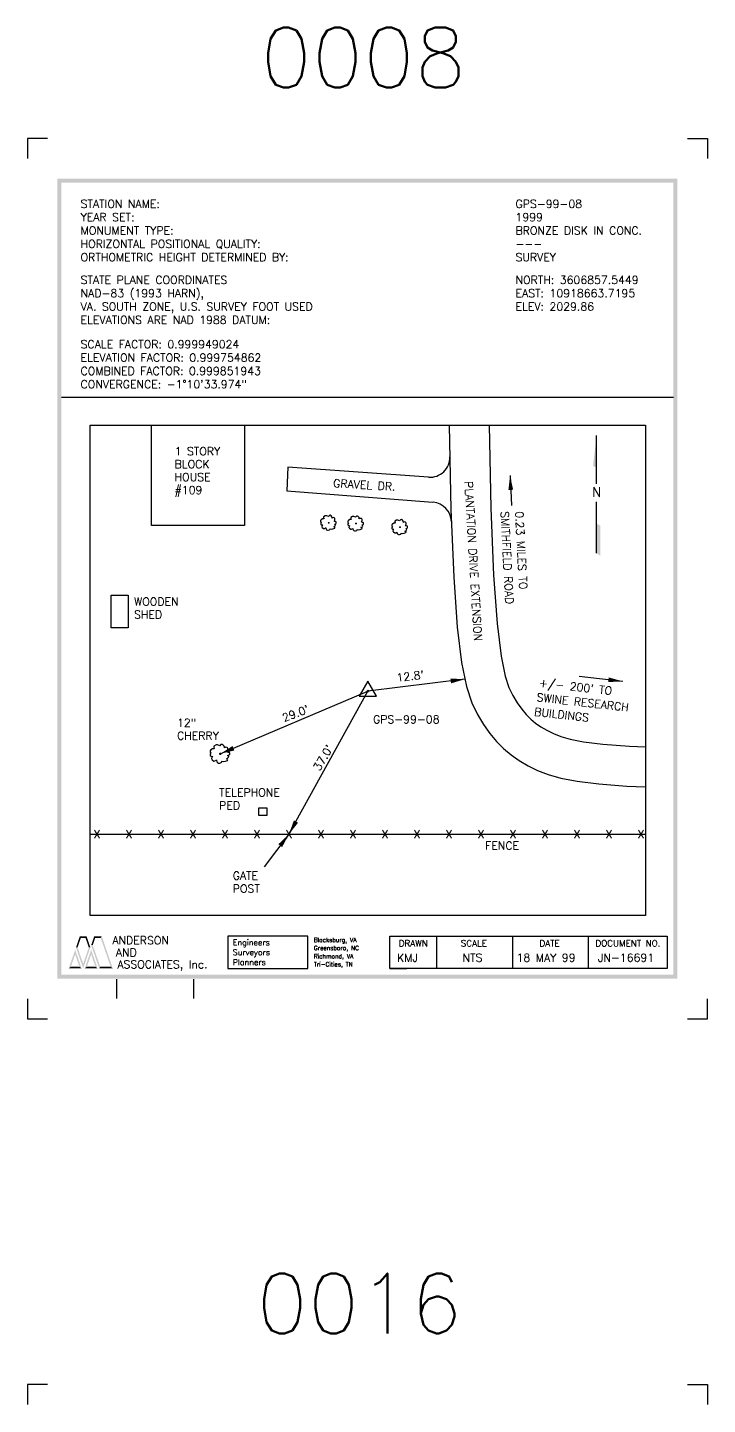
# Model space of a CAD drawing. Extents: x 8 to 108, y -27 to 17.
# Drawn here: x 99.91 to 108.41, y -0.6 to 16.6 of the extents above; entities that cross this region are included whole.
import ezdxf
from ezdxf.enums import TextEntityAlignment as Align

# ---------------------------------------------------------------- set-up
doc = ezdxf.new("R2010")
doc.units = 0
doc.header["$LTSCALE"] = 0.5
doc.header["$MEASUREMENT"] = 0
doc.linetypes.add('CENTER2', pattern=[1.125, 0.75, -0.125, 0.125, -0.125])
doc.layers.get('0').update_dxf_attribs({"linetype": 'CONTINUOUS'})
for name, color, linetype in [('BLDG', 2, 'CONTINUOUS'), ('DWGINFO', 7, 'CONTINUOUS'), ('FENCE', 4, 'CONTINUOUS'), ('MISC', 7, 'CONTINUOUS'), ('MON', 6, 'CONTINUOUS'), ('N-ARROW', 7, 'CONTINUOUS'), ('ROAD', 1, 'CONTINUOUS'), ('SHT1', 1, 'CONTINUOUS'), ('SHT7', 7, 'CONTINUOUS'), ('SHTTRIM', 7, 'CONTINUOUS'), ('TXT1', 1, 'CONTINUOUS'), ('TXT2', 2, 'CONTINUOUS'), ('TXT7', 7, 'CONTINUOUS'), ('UTIL', 7, 'CONTINUOUS')]:
    doc.layers.add(name, color=color, linetype=linetype)
doc.styles.add('SHT', font='romans.shx')
doc.styles.get("Standard").update_dxf_attribs({"font": 'ROMANS'})
doc.dimstyles.get("Standard").update_dxf_attribs({"dimtxt": 0.18, "dimasz": 0.18, "dimexe": 0.18, "dimexo": 0.0625, "dimgap": 0.09, "dimtad": 0, "dimtih": 1, "dimtoh": 1, "dimdec": 4, "dimzin": 0, "dimtxsty": 'STANDARD', "dimcen": 0.09, "dimazin": 3, "dimtfac": 1, "dimtdec": 4, "dimtofl": 0, "dimtmove": 0, "dimatfit": 3, "dimtolj": 1, "dimtzin": 0})

# ---------------------------------------------------------------- blocks, each defined once
blk = doc.blocks.new('DWGINFO')
for p, q in [((2.602, 1.704), (2.602, 2.004)), ((3.802, 1.704), (3.802, 2.004))]:
    blk.add_line(p, q)
at = {"flags": 2}
blk.add_attdef('DWGNAME', text='', height=0.1, dxfattribs=at).set_placement((2.502, 1.804), align=Align.RIGHT)
blk.add_attdef('DWGEDITDATE', text='', height=0.1, dxfattribs=at).set_placement((3.202, 1.804), align=Align.CENTER)
blk.add_attdef('DWGBY', (3.902, 1.804), '', height=0.1, dxfattribs=at)
blk = doc.blocks.new('NEWLOGOSOLID', base_point=(1, 1))
for points in [[(1.225, 1.653447), (1.275, 1.653447), (1.344328, 2), (1.377972, 1.9525)], [(1.344328, 2), (1.377972, 1.9525), (1.555672, 2), (1.522028, 1.9525)], [(1.555672, 2), (1.522028, 1.9525), (1.675, 1.653447), (1.625, 1.653447)], [(1.7, 1.726053), (1.75, 1.726053), (1.794328, 2), (1.827972, 1.9525)], [(1.95, 1), (1.983644, 1.0475), (1.7, 1.726053), (1.75, 1.726053)], [(1.794328, 2), (1.827972, 1.9525), (2.030672, 2), (1.997028, 1.9525)], [(2.030672, 2), (1.997028, 1.9525), (2.375, 1), (2.308644, 1.0475)], [(1, 1), (1.066356, 1.0475), (1.2, 1.580842), (1.2, 1.435632)], [(1.2, 1.580842), (1.2, 1.435632), (1.4, 1), (1.333644, 1.0475)], [(1.45, 1), (1.45, 1.145211), (1.225, 1.653447), (1.275, 1.653447)], [(1.675, 1.653447), (1.625, 1.653447), (1.45, 1), (1.45, 1.145211)], [(1.5, 1), (1.566356, 1.0475), (1.7, 1.580842), (1.7, 1.435632)], [(1.7, 1.580842), (1.7, 1.435632), (1.9, 1), (1.833644, 1.0475)], [(1.4, 1), (1.333644, 1.0475), (1, 1), (1.066356, 1.0475)], [(1.9, 1), (1.833644, 1.0475), (1.5, 1), (1.566356, 1.0475)], [(2.375, 1), (2.308644, 1.0475), (1.95, 1), (1.983644, 1.0475)]]:
    blk.add_solid(points)
blk = doc.blocks.new('N-ARROW')
for p, q in [((0, 0.14), (0, 0.94)), ((0, -1.02), (0, -0.16))]:
    blk.add_line(p, q)
for points in [[(0, 0.4), (-0.06, 0.44), (0, 0.94)], [(0, -1.02), (0.06, -1.06), (0, -0.52), (0.06, -0.56)]]:
    blk.add_solid(points)
blk.add_text('N', height=0.16).set_placement((0, 0), align=Align.MIDDLE)
blk = doc.blocks.new('SP-HORIZ')
blk.add_lwpolyline([(0, 0.0625), (-0.0541, -0.0312), (0.0541, -0.0312)], close=True)
at = {"const_width": 0.005}
blk.add_lwpolyline([(-0.0025, 0, 1), (0.0025, 0, 1)], format="xyb", close=True, dxfattribs=at)
blk.add_circle((0, 0), 0.005)

msp = doc.modelspace()

# ---------------------------------------------------------------- linework, layer by layer
at = {"color": 4}
for points in [[(103.675, 10.494), (103.653, 10.505), (103.636, 10.505), (103.614, 10.492), (103.614, 10.481), (103.618, 10.471), (103.616, 10.465), (103.601, 10.465), (103.585, 10.455), (103.577, 10.447), (103.577, 10.434), (103.585, 10.423), (103.585, 10.423), (103.579, 10.412), (103.579, 10.399), (103.586, 10.391), (103.596, 10.389), (103.603, 10.389), (103.596, 10.383), (103.592, 10.367), (103.597, 10.357), (103.614, 10.344), (103.625, 10.346), (103.64, 10.352), (103.642, 10.354), (103.646, 10.336), (103.651, 10.328), (103.662, 10.323), (103.673, 10.323), (103.688, 10.328), (103.696, 10.336), (103.694, 10.341), (103.696, 10.341), (103.712, 10.338), (103.732, 10.341), (103.753, 10.349), (103.755, 10.357), (103.751, 10.362), (103.742, 10.365), (103.744, 10.365), (103.755, 10.375), (103.76, 10.383), (103.764, 10.389), (103.762, 10.394), (103.757, 10.397), (103.751, 10.399), (103.768, 10.404), (103.773, 10.41), (103.773, 10.423), (103.771, 10.428), (103.762, 10.431), (103.751, 10.434), (103.749, 10.436), (103.757, 10.452), (103.755, 10.465), (103.753, 10.476), (103.747, 10.478), (103.736, 10.481), (103.727, 10.478), (103.721, 10.476), (103.721, 10.476), (103.721, 10.481), (103.718, 10.492), (103.708, 10.502), (103.697, 10.51), (103.684, 10.508), (103.683, 10.505)], [(104.015, 10.485), (103.993, 10.496), (103.976, 10.496), (103.954, 10.483), (103.954, 10.472), (103.958, 10.462), (103.956, 10.456), (103.941, 10.456), (103.924, 10.446), (103.917, 10.438), (103.917, 10.425), (103.924, 10.414), (103.924, 10.414), (103.919, 10.403), (103.919, 10.39), (103.926, 10.382), (103.936, 10.38), (103.943, 10.38), (103.936, 10.374), (103.932, 10.358), (103.937, 10.348), (103.954, 10.335), (103.965, 10.337), (103.98, 10.343), (103.982, 10.345), (103.986, 10.327), (103.991, 10.319), (104.002, 10.314), (104.013, 10.314), (104.028, 10.319), (104.035, 10.327), (104.034, 10.332), (104.035, 10.332), (104.052, 10.329), (104.072, 10.332), (104.093, 10.34), (104.095, 10.348), (104.091, 10.353), (104.082, 10.356), (104.084, 10.356), (104.095, 10.366), (104.1, 10.374), (104.104, 10.38), (104.102, 10.385), (104.096, 10.388), (104.091, 10.39), (104.108, 10.395), (104.113, 10.401), (104.113, 10.414), (104.111, 10.419), (104.102, 10.422), (104.091, 10.425), (104.089, 10.427), (104.096, 10.443), (104.095, 10.456), (104.093, 10.467), (104.087, 10.469), (104.076, 10.472), (104.067, 10.469), (104.061, 10.467), (104.061, 10.467), (104.061, 10.472), (104.058, 10.483), (104.048, 10.493), (104.037, 10.501), (104.024, 10.499), (104.023, 10.496)], [(104.566, 10.44), (104.543, 10.451), (104.527, 10.451), (104.505, 10.438), (104.505, 10.427), (104.508, 10.416), (104.506, 10.411), (104.492, 10.411), (104.475, 10.401), (104.468, 10.393), (104.468, 10.379), (104.475, 10.369), (104.475, 10.369), (104.469, 10.358), (104.469, 10.345), (104.477, 10.337), (104.486, 10.335), (104.494, 10.335), (104.486, 10.329), (104.482, 10.313), (104.488, 10.303), (104.505, 10.29), (104.516, 10.292), (104.531, 10.298), (104.532, 10.3), (104.536, 10.282), (104.542, 10.274), (104.553, 10.268), (104.564, 10.268), (104.579, 10.274), (104.586, 10.282), (104.584, 10.287), (104.586, 10.287), (104.603, 10.284), (104.623, 10.287), (104.643, 10.295), (104.645, 10.303), (104.641, 10.308), (104.632, 10.311), (104.634, 10.311), (104.645, 10.321), (104.651, 10.329), (104.654, 10.335), (104.653, 10.34), (104.647, 10.342), (104.641, 10.345), (104.658, 10.35), (104.664, 10.356), (104.664, 10.369), (104.662, 10.374), (104.653, 10.377), (104.641, 10.379), (104.64, 10.382), (104.647, 10.398), (104.645, 10.411), (104.643, 10.422), (104.638, 10.424), (104.627, 10.427), (104.617, 10.424), (104.612, 10.422), (104.612, 10.422), (104.612, 10.427), (104.608, 10.438), (104.599, 10.448), (104.588, 10.456), (104.575, 10.453), (104.573, 10.451)], [(102.318, 7.628), (102.29, 7.641), (102.27, 7.641), (102.242, 7.624), (102.242, 7.611), (102.246, 7.598), (102.244, 7.591), (102.226, 7.591), (102.205, 7.578), (102.196, 7.568), (102.196, 7.552), (102.205, 7.538), (102.205, 7.538), (102.198, 7.525), (102.198, 7.509), (102.207, 7.499), (102.219, 7.495), (102.228, 7.495), (102.219, 7.489), (102.214, 7.469), (102.221, 7.456), (102.242, 7.439), (102.256, 7.443), (102.274, 7.449), (102.276, 7.453), (102.281, 7.429), (102.288, 7.419), (102.302, 7.413), (102.316, 7.413), (102.334, 7.419), (102.343, 7.429), (102.341, 7.436), (102.343, 7.436), (102.364, 7.433), (102.39, 7.436), (102.415, 7.446), (102.417, 7.456), (102.413, 7.462), (102.401, 7.466), (102.404, 7.466), (102.417, 7.479), (102.424, 7.489), (102.429, 7.495), (102.427, 7.502), (102.42, 7.505), (102.413, 7.509), (102.434, 7.515), (102.441, 7.522), (102.441, 7.538), (102.438, 7.545), (102.427, 7.548), (102.413, 7.552), (102.411, 7.555), (102.42, 7.575), (102.417, 7.591), (102.415, 7.604), (102.408, 7.608), (102.394, 7.611), (102.383, 7.608), (102.376, 7.604), (102.376, 7.604), (102.376, 7.611), (102.371, 7.624), (102.36, 7.638), (102.346, 7.647), (102.33, 7.644), (102.327, 7.641)]]:
    msp.add_lwpolyline(points, close=True, dxfattribs=at)
for points, const_width in [([(103.673, 10.416, 1), (103.685, 10.416, 1)], 0.012), ([(104.013, 10.407, 1), (104.025, 10.407, 1)], 0.012), ([(104.563, 10.362, 1), (104.575, 10.362, 1)], 0.012), ([(102.315, 7.529, 1), (102.33, 7.529, 1)], 0.015)]:
    msp.add_lwpolyline(points, format="xyb", close=True, dxfattribs=dict(at, const_width=const_width))
at = {"layer": 'BLDG', "linetype": 'CONTINUOUS'}
msp.add_lwpolyline([(102.625, 11.638), (102.625, 10.383), (101.462, 10.383), (101.462, 11.638)], dxfattribs=at)
msp.add_lwpolyline([(100.96, 9.512), (101.171, 9.512), (101.171, 9.105), (100.96, 9.105)], close=True, dxfattribs=at)
at = {"layer": 'FENCE', "linetype": 'CONTINUOUS'}
msp.add_line((100.698, 6.525), (107.639, 6.525), dxfattribs=at)
at = {"layer": 'MISC', "linetype": 'CONTINUOUS'}
for p, q in [((103.169, 11.113), (103.154, 10.816)), ((104.926, 10.986), (103.169, 11.113)), ((103.154, 10.816), (104.982, 10.672))]:
    msp.add_line(p, q, dxfattribs=at)
for centre, start, end in [((104.944, 11.236), 265.8681, 1.1126), ((104.963, 10.423), 2.3014, 85.5104)]:
    msp.add_arc(centre, 0.25, start, end, dxfattribs=at)
at = {"layer": 'MON', "linetype": 'CONTINUOUS'}
msp.add_lwpolyline([(105.382, 8.462), (104.169, 8.313)], dxfattribs=at)
msp.add_solid([(105.2, 8.47), (105.382, 8.462), (105.207, 8.41)], dxfattribs=at)
at = {"layer": 'ROAD', "linetype": 'CONTINUOUS'}
msp.add_lwpolyline([(100.698, 11.638), (107.639, 11.638), (107.639, 5.51), (100.698, 5.51)], close=True, dxfattribs=at)
for points in [[(105.186, 11.638), (105.206, 10.584), (105.241, 9.735), (105.285, 9.111), (105.34, 8.67), (105.401, 8.369), (105.469, 8.167), (105.54, 8.021), (105.615, 7.895), (105.694, 7.783), (105.776, 7.683), (105.865, 7.594), (105.959, 7.515), (106.061, 7.444), (106.171, 7.38), (106.289, 7.323), (106.421, 7.272), (106.581, 7.227), (106.786, 7.187), (107.056, 7.154), (107.407, 7.127), (107.639, 7.117)], [(105.686, 11.638), (105.706, 10.599), (105.74, 9.763), (105.783, 9.159), (105.833, 8.75), (105.885, 8.499), (105.932, 8.357), (105.98, 8.26), (106.035, 8.167), (106.092, 8.087), (106.148, 8.019), (106.204, 7.962), (106.264, 7.912), (106.329, 7.866), (106.404, 7.823), (106.488, 7.783), (106.581, 7.746), (106.697, 7.713), (106.864, 7.681), (107.105, 7.652), (107.437, 7.627), (107.639, 7.618)]]:
    msp.add_lwpolyline(points, dxfattribs=at)
at = {"layer": 'SHT1'}
for p, q in [((105.029, 4.849), (105.029, 5.249)), ((105.979, 4.849), (105.979, 5.249)), ((106.926, 4.849), (106.926, 5.249))]:
    msp.add_line(p, q, dxfattribs=at)
for points in [[(102.419, 4.849), (103.418, 4.849), (103.418, 5.249), (102.419, 5.249), (102.419, 4.849)], [(104.442, 5.249), (104.442, 5.249), (104.613, 5.249)], [(104.442, 4.849), (104.655, 4.849)]]:
    msp.add_lwpolyline(points, dxfattribs=at)
msp.add_lwpolyline([(104.442, 5.249), (107.911, 5.249), (107.911, 4.849), (104.442, 4.849)], close=True, dxfattribs=at)
for points in [[(100.288, 14.718), (108.038, 14.718), (100.288, 14.668), (108.038, 14.668)], [(100.288, 14.668), (100.338, 14.668), (100.288, 4.768), (100.338, 4.768)], [(107.988, 14.668), (108.038, 14.668), (107.988, 4.768), (108.038, 4.768)], [(100.288, 4.768), (108.038, 4.768), (100.288, 4.718), (108.038, 4.718)]]:
    msp.add_solid(points, dxfattribs=at)
at = {"layer": 'SHTTRIM'}
for p, q in [((100.163, 15.218), (99.913, 15.218)), ((99.913, 15.218), (99.913, 14.968)), ((108.163, 15.218), (108.413, 15.218)), ((108.413, 15.218), (108.413, 14.968)), ((99.913, -0.351), (99.913, -0.601)), ((100.163, -0.351), (99.913, -0.351)), ((108.163, -0.351), (108.413, -0.351)), ((108.413, -0.351), (108.413, -0.601))]:
    msp.add_line(p, q, dxfattribs=at)
for points in [[(99.913, 4.468), (99.913, 4.218), (100.163, 4.218)], [(108.163, 4.218), (108.413, 4.218), (108.413, 4.468)]]:
    msp.add_lwpolyline(points, dxfattribs=at)
at = {"layer": 'TXT1'}
msp.add_line((100.338, 11.986), (107.988, 11.986), dxfattribs=at)
at = {"layer": 'UTIL', "linetype": 'CONTINUOUS'}
msp.add_lwpolyline([(102.803, 6.854), (102.906, 6.854), (102.906, 6.76), (102.803, 6.76)], close=True, dxfattribs=at)

# ---------------------------------------------------------------- block references
at = {"layer": 'DWGINFO', "xscale": 0.8, "yscale": 0.8, "zscale": 0.8}
msp.add_blockref('DWGINFO', (98.95, 3.109), dxfattribs=at)
at = {"layer": 'MON', "linetype": 'CONTINUOUS', "xscale": 2, "yscale": 2, "zscale": 2}
msp.add_blockref('SP-HORIZ', (104.169, 8.313), dxfattribs=at)
at = {"layer": 'N-ARROW', "linetype": 'CENTER2', "xscale": 0.75, "yscale": 0.75, "zscale": 0.75}
msp.add_blockref('N-ARROW', (107.028, 10.8), dxfattribs=at)
at = {"layer": 'SHT1', "xscale": 0.4, "yscale": 0.4, "zscale": 0.4}
msp.add_blockref('NEWLOGOSOLID', (100.429, 4.849), dxfattribs=at)

# ---------------------------------------------------------------- texts
at = {"layer": 'FENCE', "linetype": 'CONTINUOUS'}
for p in [(100.782, 6.525), (101.182, 6.525), (101.582, 6.525), (101.982, 6.525), (102.382, 6.525), (102.782, 6.525), (103.182, 6.525), (103.582, 6.525), (103.982, 6.525), (104.382, 6.525), (104.782, 6.525), (105.182, 6.525), (105.582, 6.525), (105.982, 6.525), (106.382, 6.525), (106.782, 6.525), (107.182, 6.525), (107.582, 6.525)]:
    msp.add_text('X', height=0.1, dxfattribs=at).set_placement(p, align=Align.MIDDLE)
at = {"layer": 'MON', "linetype": 'CONTINUOUS'}
for s, rotation, p in [("12.8'", 6.7053, (104.533, 8.43)), ("29.0'", 20.7327, (103.121, 7.927)), ("37.0'", 59.3727, (103.565, 7.307))]:
    msp.add_text(s, height=0.1, rotation=rotation, dxfattribs=at).set_placement(p)
at = {"layer": 'MON'}
msp.add_text('GPS-99-08', height=0.1, dxfattribs=at).set_placement((104.232, 7.91))
at = {"layer": 'SHT1', "style": 'SHT'}
for s, p in [('ANDERSON', (100.974, 5.149)), (' AND', (100.949, 4.998)), ('  ASSOCIATES, Inc.', (100.899, 4.849))]:
    msp.add_text(s, height=0.1, dxfattribs=at).set_placement(p)
at = {"layer": 'SHT7', "style": 'SHT'}
for s, p in [('Engineers', (102.479, 5.137)), ('Surveyors', (102.479, 5.013)), ('Planners', (102.479, 4.889))]:
    msp.add_text(s, height=0.072, dxfattribs=at).set_placement(p)
at = {"layer": 'SHT7', "color": 7, "style": 'SHT'}
for s, p in [('Blacksburg, VA', (103.493, 5.177)), ('Greensboro, NC', (103.493, 5.076)), ('Richmond, VA', (103.493, 4.974)), ('Tri-Cities, TN', (103.493, 4.873))]:
    msp.add_text(s, height=0.05369, dxfattribs=at).set_placement(p)
at = {"layer": 'SHT7', "style": 'SHT'}
for s, p in [('DRAWN', (104.736, 5.122)), ('SCALE', (105.493, 5.122)), ('DATE', (106.44, 5.122)), ('DOCUMENT NO.', (107.419, 5.122))]:
    msp.add_text(s, height=0.08, dxfattribs=at).set_placement(p, align=Align.CENTER)
at = {"layer": 'TXT1'}
for s, p in [('YEAR SET:', (100.577, 14.185)), ('STATION NAME:', (100.577, 14.351)), ('GPS-99-08', (106.014, 14.351)), ('1999', (106.014, 14.185)), ('MONUMENT TYPE:', (100.577, 14.018)), ('BRONZE DISK IN CONC.', (106.014, 14.018)), ('HORIZONTAL POSITIONAL QUALITY:', (100.577, 13.851)), ('ORTHOMETRIC HEIGHT DETERMINED BY:', (100.577, 13.685)), ('SURVEY', (106.014, 13.685)), ('---', (106.014, 13.851)), ('STATE PLANE COORDINATES', (100.577, 13.401)), ('NORTH: 3606857.5449', (106.014, 13.401)), ('NAD-83 (1993 HARN), ', (100.577, 13.235)), ('EAST: 10918663.7195', (106.014, 13.235)), ('VA. SOUTH ZONE, U.S. SURVEY FOOT USED', (100.577, 13.068)), ('ELEV: 2029.86', (106.014, 13.068)), ('ELEVATIONS ARE NAD 1988 DATUM:', (100.577, 12.901)), ('SCALE FACTOR: 0.999949024', (100.577, 12.597)), ('ELEVATION FACTOR: 0.999754862', (100.577, 12.43)), ('COMBINED FACTOR: 0.999851943', (100.577, 12.263)), ('CONVERGENCE: -1%%d10\'33.974"', (100.577, 12.097)), ('KMJ', (104.533, 4.932)), ('NTS', (105.352, 4.932)), ('18 MAY 99', (106.027, 4.932)), ('JN-16691', (107.044, 4.932))]:
    msp.add_text(s, height=0.1, dxfattribs=at).set_placement(p)
at = {"layer": 'TXT1', "linetype": 'CONTINUOUS'}
for s, rotation, p in [('SMITHFIELD ROAD', 273.0571, (105.828, 10.557)), ('0.23 MILES TO ', 273.0571, (106.01, 10.557)), ("+/- 200' TO", 353.5329, (106.304, 8.369)), ('SWINE RESEARCH', 353.5329, (106.274, 8.189)), ('BUILDINGS', 353.5329, (106.244, 8.008))]:
    msp.add_text(s, height=0.1, rotation=rotation, dxfattribs=at).set_placement(p)
at = {"layer": 'TXT2'}
for s, p in [('0008', (102.824, 15.855)), ('0016', (102.774, 0.286))]:
    msp.add_text(s, height=0.75, dxfattribs=at).set_placement(p)
at = {"layer": 'TXT2', "linetype": 'CONTINUOUS'}
for s, p in [('1 STORY', (101.752, 11.26)), ('BLOCK', (101.752, 11.099)), ('HOUSE', (101.752, 10.937)), ('#109', (101.752, 10.775)), ('WOODEN', (101.245, 9.381)), ('SHED', (101.245, 9.22))]:
    msp.add_text(s, height=0.1, dxfattribs=at).set_placement(p)
msp.add_text('PLANTATION DRIVE EXTENSION', height=0.1, rotation=273.4761, dxfattribs=at).set_placement((105.376, 10.933))
at = {"layer": 'TXT7', "linetype": 'CONTINUOUS'}
msp.add_text('GRAVEL DR.', height=0.1, rotation=356.7318, dxfattribs=at).set_placement((103.732, 10.862))
for s, p in [('12"', (101.782, 7.868)), ('CHERRY', (101.782, 7.706)), ('TELEPHONE', (102.309, 6.997)), ('PED', (102.309, 6.835)), ('FENCE', (105.634, 6.332)), ('GATE', (102.479, 5.957)), ('POST', (102.479, 5.795))]:
    msp.add_text(s, height=0.1, dxfattribs=at).set_placement(p)

# ---------------------------------------------------------------- leaders
at = {"layer": 'MON', "linetype": 'CONTINUOUS'}
for points in [[(102.322, 7.529), (104.169, 8.313)], [(103.182, 6.525), (104.169, 8.313)]]:
    msp.add_leader(points, dimstyle='STANDARD', dxfattribs=at)
at = {"layer": 'TXT1', "linetype": 'CONTINUOUS'}
for points in [[(105.945, 11.007), (105.965, 10.633)], [(107.354, 8.435), (106.809, 8.496)]]:
    msp.add_leader(points, dimstyle='STANDARD', dxfattribs=at)
at = {"layer": 'TXT7', "linetype": 'CONTINUOUS'}
msp.add_leader([(103.182, 6.525), (102.87, 6.117)], dimstyle='STANDARD', dxfattribs=at)

doc.saveas('drawing.dxf')
